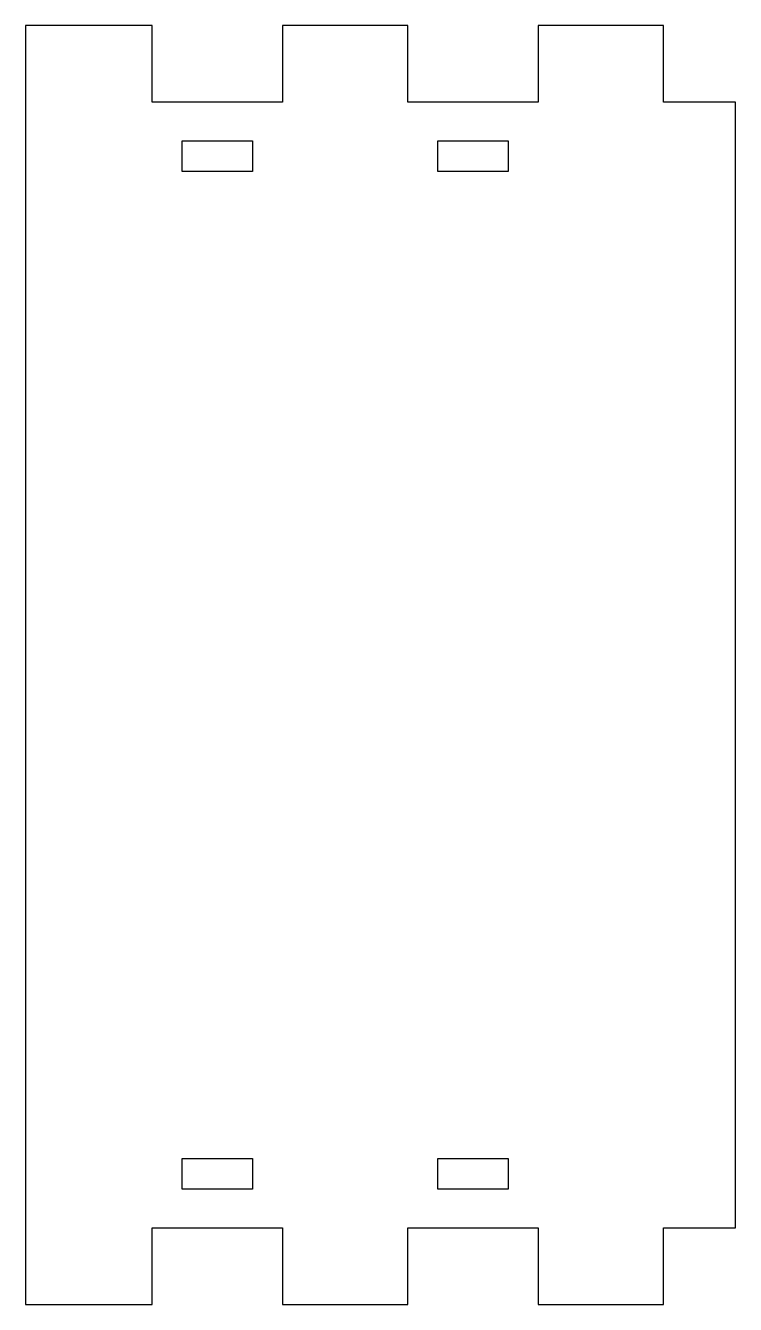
# Model space of a CAD drawing. Header units: millimetres. Extents: x 0 to 56, y -94 to 6.
import ezdxf

# ---------------------------------------------------------------- set-up
doc = ezdxf.new("R2010")
doc.units = ezdxf.units.MM

msp = doc.modelspace()

# ---------------------------------------------------------------- linework, layer by layer
for points in [[(40.1, -88), (40.1, -94), (49.9, -94), (49.9, -88), (55.53, -88), (55.53, 0), (49.9, 0), (49.9, 6), (40.1, 6), (40.1, 0), (29.9, 0), (29.9, 6), (20.1, 6), (20.1, 0), (9.9, 0), (9.9, 6), (0, 6), (0, -94), (9.9, -94), (9.9, -88), (20.1, -88), (20.1, -94), (29.9, -94), (29.9, -88)], [(17.75, -3), (17.75, -5.4), (12.25, -5.4), (12.25, -3)], [(32.25, -5.4), (32.25, -3), (37.75, -3), (37.75, -5.4)], [(17.75, -82.6), (17.75, -85), (12.25, -85), (12.25, -82.6)], [(37.75, -82.6), (37.75, -85), (32.25, -85), (32.25, -82.6)]]:
    msp.add_lwpolyline(points, close=True)

doc.saveas('drawing.dxf')
